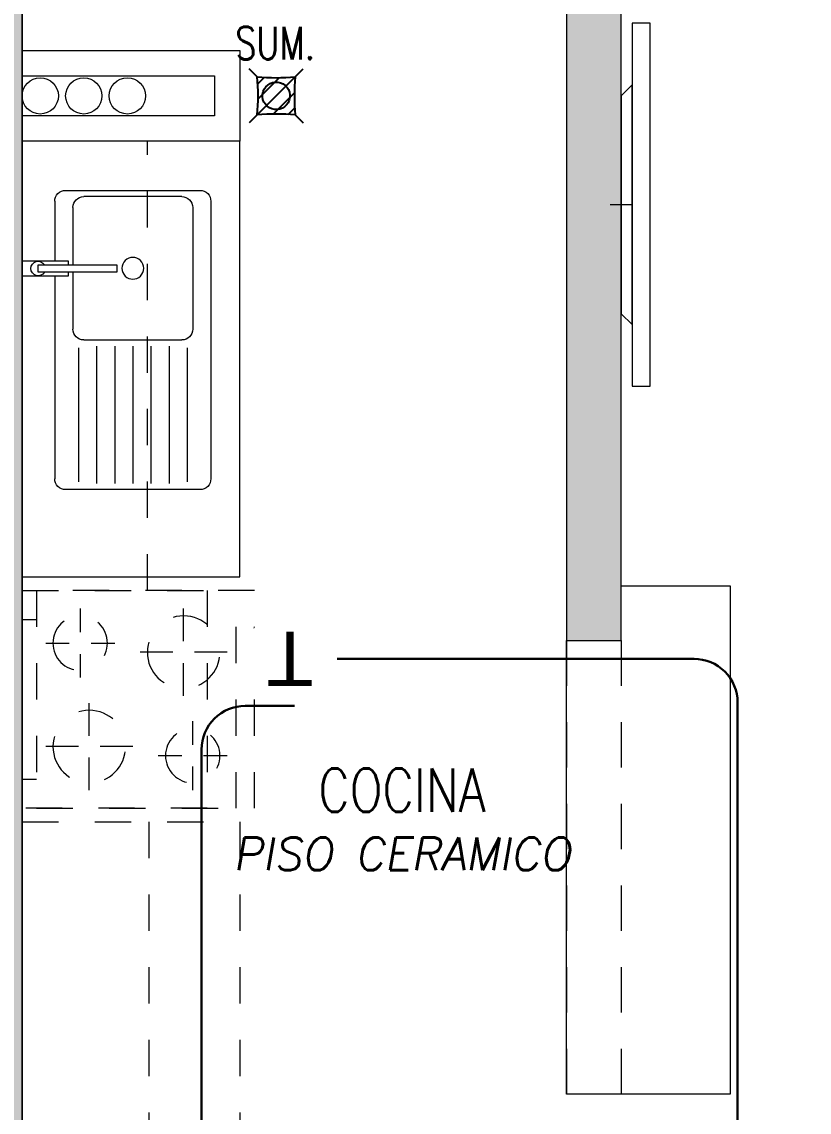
# Model space of a CAD drawing. Header units: millimetres. Extents: x -3 to 53, y -110 to 39.
# Drawn here: x 10.499 to 12.668, y -20.707 to -17.703 of the extents above; entities that cross this region are included whole.
import ezdxf
from ezdxf.enums import TextEntityAlignment as Align

# ---------------------------------------------------------------- set-up
doc = ezdxf.new("R2010")
doc.units = ezdxf.units.MM
doc.set_wipeout_variables(frame=1)
doc.linetypes.add('HIDDEN2', pattern=[0.1875, 0.125, -0.0625])
for name, color, linetype in [('A-COCINAS-LAV', 8, 'Continuous'), ('A-EST HATCH', 8, 'Continuous'), ('A-EST PLACAS', 8, 'Continuous'), ('A-EST VIGAS', 8, 'HIDDEN2'), ('A-MURO BAJO', 8, 'Continuous'), ('A-PROYECCIONES', 8, 'HIDDEN2'), ('A-TEXTO-ACABADO PISO', 8, 'Continuous'), ('A-TEXTO-INDICACIONES', 8, 'Continuous'), ('DLP_MOBILIARIO', 8, 'Continuous'), ('DLP_TEXTO AMBIENTE', 8, 'Continuous')]:
    doc.layers.add(name, color=color, linetype=linetype)
for name, color, linetype, lineweight in [('A-MUROS', 8, 'Continuous', 30), ('MQ.CANALI DYA', 3, 'LINEAPERPEN', 30), ('MQ_DETECTOR TEMPERATURA', 5, 'Continuous', 50)]:
    doc.layers.add(name, color=color, linetype=linetype, lineweight=lineweight)
doc.styles.add('ROMANS', font='ROMANS.shx', dxfattribs={"oblique": 10})
doc.styles.get("Standard").update_dxf_attribs({"font": 'arial.ttf'})
doc.linetypes.add('LINEAPERPEN', pattern='A,0.75,-0.2,["I",Standard,S=0.12,R=0.09,X=0,Y=-0.06],-0.25', length=1.2)

# ---------------------------------------------------------------- blocks, each defined once
blk = doc.blocks.new('TERMOSTA ADOSADO FCR 1 EN 75')
at = {"ltscale": 0.5}
blk.add_wipeout([(0.13, 0), (0.13, 0.0016), (0.13, 0.0033), (0.1299, 0.0049), (0.1298, 0.0065), (0.1297, 0.0082), (0.1296, 0.0098), (0.1295, 0.0114), (0.1293, 0.013), (0.1292, 0.0147), (0.129, 0.0163), (0.1288, 0.0179), (0.1285, 0.0195), (0.1283, 0.0211), (0.128, 0.0228), (0.1277, 0.0244), (0.1274, 0.026), (0.127, 0.0276), (0.1267, 0.0292), (0.1263, 0.0307), (0.1259, 0.0323), (0.1255, 0.0339), (0.1251, 0.0355), (0.1246, 0.0371), (0.1241, 0.0386), (0.1236, 0.0402), (0.1231, 0.0417), (0.1226, 0.0433), (0.122, 0.0448), (0.1215, 0.0463), (0.1209, 0.0479), (0.1203, 0.0494), (0.1196, 0.0509), (0.119, 0.0524), (0.1183, 0.0539), (0.1176, 0.0554), (0.1169, 0.0568), (0.1162, 0.0583), (0.1155, 0.0597), (0.1147, 0.0612), (0.1139, 0.0626), (0.1131, 0.0641), (0.1123, 0.0655), (0.1115, 0.0669), (0.1106, 0.0683), (0.1098, 0.0697), (0.1089, 0.071), (0.108, 0.0724), (0.1071, 0.0737), (0.1061, 0.0751), (0.1052, 0.0764), (0.1042, 0.0777), (0.1032, 0.079), (0.1022, 0.0803), (0.1012, 0.0816), (0.1002, 0.0829), (0.0991, 0.0841), (0.0981, 0.0854), (0.097, 0.0866), (0.0959, 0.0878), (0.0948, 0.089), (0.0936, 0.0902), (0.0925, 0.0913), (0.0913, 0.0925), (0.0902, 0.0936), (0.089, 0.0948), (0.0878, 0.0959), (0.0866, 0.097), (0.0854, 0.0981), (0.0841, 0.0991), (0.0829, 0.1002), (0.0816, 0.1012), (0.0803, 0.1022), (0.079, 0.1032), (0.0777, 0.1042), (0.0764, 0.1052), (0.0751, 0.1061), (0.0737, 0.1071), (0.0724, 0.108), (0.071, 0.1089), (0.0697, 0.1098), (0.0683, 0.1106), (0.0669, 0.1115), (0.0655, 0.1123), (0.0641, 0.1131), (0.0626, 0.1139), (0.0612, 0.1147), (0.0597, 0.1155), (0.0583, 0.1162), (0.0568, 0.1169), (0.0554, 0.1176), (0.0539, 0.1183), (0.0524, 0.119), (0.0509, 0.1196), (0.0494, 0.1203), (0.0479, 0.1209), (0.0463, 0.1215), (0.0448, 0.122), (0.0433, 0.1226), (0.0417, 0.1231), (0.0402, 0.1236), (0.0386, 0.1241), (0.0371, 0.1246), (0.0355, 0.1251), (0.0339, 0.1255), (0.0323, 0.1259), (0.0307, 0.1263), (0.0292, 0.1267), (0.0276, 0.127), (0.026, 0.1274), (0.0244, 0.1277), (0.0228, 0.128), (0.0211, 0.1283), (0.0195, 0.1285), (0.0179, 0.1288), (0.0163, 0.129), (0.0147, 0.1292), (0.013, 0.1293), (0.0114, 0.1295), (0.0098, 0.1296), (0.0082, 0.1297), (0.0065, 0.1298), (0.0049, 0.1299), (0.0033, 0.13), (0.0016, 0.13), (0, 0.13), (-0.0016, 0.13), (-0.0033, 0.13), (-0.0049, 0.1299), (-0.0065, 0.1298), (-0.0082, 0.1297), (-0.0098, 0.1296), (-0.0114, 0.1295), (-0.013, 0.1293), (-0.0147, 0.1292), (-0.0163, 0.129), (-0.0179, 0.1288), (-0.0195, 0.1285), (-0.0211, 0.1283), (-0.0228, 0.128), (-0.0244, 0.1277), (-0.026, 0.1274), (-0.0276, 0.127), (-0.0292, 0.1267), (-0.0307, 0.1263), (-0.0323, 0.1259), (-0.0339, 0.1255), (-0.0355, 0.1251), (-0.0371, 0.1246), (-0.0386, 0.1241), (-0.0402, 0.1236), (-0.0417, 0.1231), (-0.0433, 0.1226), (-0.0448, 0.122), (-0.0463, 0.1215), (-0.0479, 0.1209), (-0.0494, 0.1203), (-0.0509, 0.1196), (-0.0524, 0.119), (-0.0539, 0.1183), (-0.0554, 0.1176), (-0.0568, 0.1169), (-0.0583, 0.1162), (-0.0597, 0.1155), (-0.0612, 0.1147), (-0.0626, 0.1139), (-0.0641, 0.1131), (-0.0655, 0.1123), (-0.0669, 0.1115), (-0.0683, 0.1106), (-0.0697, 0.1098), (-0.071, 0.1089), (-0.0724, 0.108), (-0.0737, 0.1071), (-0.0751, 0.1061), (-0.0764, 0.1052), (-0.0777, 0.1042), (-0.079, 0.1032), (-0.0803, 0.1022), (-0.0816, 0.1012), (-0.0829, 0.1002), (-0.0841, 0.0991), (-0.0854, 0.0981), (-0.0866, 0.097), (-0.0878, 0.0959), (-0.089, 0.0948), (-0.0902, 0.0936), (-0.0913, 0.0925), (-0.0925, 0.0913), (-0.0936, 0.0902), (-0.0948, 0.089), (-0.0959, 0.0878), (-0.097, 0.0866), (-0.0981, 0.0854), (-0.0991, 0.0841), (-0.1002, 0.0829), (-0.1012, 0.0816), (-0.1022, 0.0803), (-0.1032, 0.079), (-0.1042, 0.0777), (-0.1052, 0.0764), (-0.1061, 0.0751), (-0.1071, 0.0737), (-0.108, 0.0724), (-0.1089, 0.071), (-0.1098, 0.0697), (-0.1106, 0.0683), (-0.1115, 0.0669), (-0.1123, 0.0655), (-0.1131, 0.0641), (-0.1139, 0.0626), (-0.1147, 0.0612), (-0.1155, 0.0597), (-0.1162, 0.0583), (-0.1169, 0.0568), (-0.1176, 0.0554), (-0.1183, 0.0539), (-0.119, 0.0524), (-0.1196, 0.0509), (-0.1203, 0.0494), (-0.1209, 0.0479), (-0.1215, 0.0463), (-0.122, 0.0448), (-0.1226, 0.0433), (-0.1231, 0.0417), (-0.1236, 0.0402), (-0.1241, 0.0386), (-0.1246, 0.0371), (-0.1251, 0.0355), (-0.1255, 0.0339), (-0.1259, 0.0323), (-0.1263, 0.0307), (-0.1267, 0.0292), (-0.127, 0.0276), (-0.1274, 0.026), (-0.1277, 0.0244), (-0.128, 0.0228), (-0.1283, 0.0211), (-0.1285, 0.0195), (-0.1288, 0.0179), (-0.129, 0.0163), (-0.1292, 0.0147), (-0.1293, 0.013), (-0.1295, 0.0114), (-0.1296, 0.0098), (-0.1297, 0.0082), (-0.1298, 0.0065), (-0.1299, 0.0049), (-0.13, 0.0033), (-0.13, 0.0016), (-0.13, 0), (-0.13, -0.0016), (-0.13, -0.0033), (-0.1299, -0.0049), (-0.1298, -0.0065), (-0.1297, -0.0082), (-0.1296, -0.0098), (-0.1295, -0.0114), (-0.1293, -0.013), (-0.1292, -0.0147), (-0.129, -0.0163), (-0.1288, -0.0179), (-0.1285, -0.0195), (-0.1283, -0.0211), (-0.128, -0.0228), (-0.1277, -0.0244), (-0.1274, -0.026), (-0.127, -0.0276), (-0.1267, -0.0292), (-0.1263, -0.0307), (-0.1259, -0.0323), (-0.1255, -0.0339), (-0.1251, -0.0355), (-0.1246, -0.0371), (-0.1241, -0.0386), (-0.1236, -0.0402), (-0.1231, -0.0417), (-0.1226, -0.0433), (-0.122, -0.0448), (-0.1215, -0.0463), (-0.1209, -0.0479), (-0.1203, -0.0494), (-0.1196, -0.0509), (-0.119, -0.0524), (-0.1183, -0.0539), (-0.1176, -0.0554), (-0.1169, -0.0568), (-0.1162, -0.0583), (-0.1155, -0.0597), (-0.1147, -0.0612), (-0.1139, -0.0626), (-0.1131, -0.0641), (-0.1123, -0.0655), (-0.1115, -0.0669), (-0.1106, -0.0683), (-0.1098, -0.0697), (-0.1089, -0.071), (-0.108, -0.0724), (-0.1071, -0.0737), (-0.1061, -0.0751), (-0.1052, -0.0764), (-0.1042, -0.0777), (-0.1032, -0.079), (-0.1022, -0.0803), (-0.1012, -0.0816), (-0.1002, -0.0829), (-0.0991, -0.0841), (-0.0981, -0.0854), (-0.097, -0.0866), (-0.0959, -0.0878), (-0.0948, -0.089), (-0.0936, -0.0902), (-0.0925, -0.0913), (-0.0913, -0.0925), (-0.0902, -0.0936), (-0.089, -0.0948), (-0.0878, -0.0959), (-0.0866, -0.097), (-0.0854, -0.0981), (-0.0841, -0.0991), (-0.0829, -0.1002), (-0.0816, -0.1012), (-0.0803, -0.1022), (-0.079, -0.1032), (-0.0777, -0.1042), (-0.0764, -0.1052), (-0.0751, -0.1061), (-0.0737, -0.1071), (-0.0724, -0.108), (-0.071, -0.1089), (-0.0697, -0.1098), (-0.0683, -0.1106), (-0.0669, -0.1115), (-0.0655, -0.1123), (-0.0641, -0.1131), (-0.0626, -0.1139), (-0.0612, -0.1147), (-0.0597, -0.1155), (-0.0583, -0.1162), (-0.0568, -0.1169), (-0.0554, -0.1176), (-0.0539, -0.1183), (-0.0524, -0.119), (-0.0509, -0.1196), (-0.0494, -0.1203), (-0.0479, -0.1209), (-0.0463, -0.1215), (-0.0448, -0.122), (-0.0433, -0.1226), (-0.0417, -0.1231), (-0.0402, -0.1236), (-0.0386, -0.1241), (-0.0371, -0.1246), (-0.0355, -0.1251), (-0.0339, -0.1255), (-0.0323, -0.1259), (-0.0307, -0.1263), (-0.0292, -0.1267), (-0.0276, -0.127), (-0.026, -0.1274), (-0.0244, -0.1277), (-0.0228, -0.128), (-0.0211, -0.1283), (-0.0195, -0.1285), (-0.0179, -0.1288), (-0.0163, -0.129), (-0.0147, -0.1292), (-0.013, -0.1293), (-0.0114, -0.1295), (-0.0098, -0.1296), (-0.0082, -0.1297), (-0.0065, -0.1298), (-0.0049, -0.1299), (-0.0033, -0.13), (-0.0016, -0.13), (0, -0.13), (0.0016, -0.13), (0.0033, -0.13), (0.0049, -0.1299), (0.0065, -0.1298), (0.0082, -0.1297), (0.0098, -0.1296), (0.0114, -0.1295), (0.013, -0.1293), (0.0147, -0.1292), (0.0163, -0.129), (0.0179, -0.1288), (0.0195, -0.1285), (0.0211, -0.1283), (0.0228, -0.128), (0.0244, -0.1277), (0.026, -0.1274), (0.0276, -0.127), (0.0292, -0.1267), (0.0307, -0.1263), (0.0323, -0.1259), (0.0339, -0.1255), (0.0355, -0.1251), (0.0371, -0.1246), (0.0386, -0.1241), (0.0402, -0.1236), (0.0417, -0.1231), (0.0433, -0.1226), (0.0448, -0.122), (0.0463, -0.1215), (0.0479, -0.1209), (0.0494, -0.1203), (0.0509, -0.1196), (0.0524, -0.119), (0.0539, -0.1183), (0.0554, -0.1176), (0.0568, -0.1169), (0.0583, -0.1162), (0.0597, -0.1155), (0.0612, -0.1147), (0.0626, -0.1139), (0.0641, -0.1131), (0.0655, -0.1123), (0.0669, -0.1115), (0.0683, -0.1106), (0.0697, -0.1098), (0.071, -0.1089), (0.0724, -0.108), (0.0737, -0.1071), (0.0751, -0.1061), (0.0764, -0.1052), (0.0777, -0.1042), (0.079, -0.1032), (0.0803, -0.1022), (0.0816, -0.1012), (0.0829, -0.1002), (0.0841, -0.0991), (0.0854, -0.0981), (0.0866, -0.097), (0.0878, -0.0959), (0.089, -0.0948), (0.0902, -0.0936), (0.0913, -0.0925), (0.0925, -0.0913), (0.0936, -0.0902), (0.0948, -0.089), (0.0959, -0.0878), (0.097, -0.0866), (0.0981, -0.0854), (0.0991, -0.0841), (0.1002, -0.0829), (0.1012, -0.0816), (0.1022, -0.0803), (0.1032, -0.079), (0.1042, -0.0777), (0.1052, -0.0764), (0.1061, -0.0751), (0.1071, -0.0737), (0.108, -0.0724), (0.1089, -0.071), (0.1098, -0.0697), (0.1106, -0.0683), (0.1115, -0.0669), (0.1123, -0.0655), (0.1131, -0.0641), (0.1139, -0.0626), (0.1147, -0.0612), (0.1155, -0.0597), (0.1162, -0.0583), (0.1169, -0.0568), (0.1176, -0.0554), (0.1183, -0.0539), (0.119, -0.0524), (0.1196, -0.0509), (0.1203, -0.0494), (0.1209, -0.0479), (0.1215, -0.0463), (0.122, -0.0448), (0.1226, -0.0433), (0.1231, -0.0417), (0.1236, -0.0402), (0.1241, -0.0386), (0.1246, -0.0371), (0.1251, -0.0355), (0.1255, -0.0339), (0.1259, -0.0323), (0.1263, -0.0307), (0.1267, -0.0292), (0.127, -0.0276), (0.1274, -0.026), (0.1277, -0.0244), (0.128, -0.0228), (0.1283, -0.0211), (0.1285, -0.0195), (0.1288, -0.0179), (0.129, -0.0163), (0.1292, -0.0147), (0.1293, -0.013), (0.1295, -0.0114), (0.1296, -0.0098), (0.1297, -0.0082), (0.1298, -0.0065), (0.1299, -0.0049), (0.13, -0.0033), (0.13, -0.0016)], dxfattribs=at).dxf.layer = 'MQ_DETECTOR TEMPERATURA'
at = {"layer": 'MQ_DETECTOR TEMPERATURA', "ltscale": 0.5}
blk.add_text('T', height=0.15, dxfattribs=at).set_placement((0, 0), align=Align.MIDDLE_CENTER)
blk = doc.blocks.new('DETECTORES2 TORRE')
at = {"layer": 'MQ_DETECTOR TEMPERATURA', "ltscale": 0.5}
blk.add_blockref('TERMOSTA ADOSADO FCR 1 EN 75', (2.3872, -2.1743, 0), dxfattribs=at)
at = {"layer": 'MQ.CANALI DYA', "elevation": 0}
blk.add_lwpolyline([(2.3991, -2.0449), (2.2638, -2.0449, -0.414214), (2.1438, -1.9249), (2.1438, 1.3596)], format="xyb", dxfattribs=at)
at = {"layer": 'MQ.CANALI DYA'}
blk.add_lwpolyline([(3.62, 0.0251), (3.62, -2.0543, -0.414214), (3.5, -2.1743), (2.5172, -2.1743)], format="xyb", dxfattribs=at)
blk = doc.blocks.new('EST.P10')
at = {"layer": 'A-EST HATCH', "lineweight": 0}
h = blk.add_hatch(color=8, dxfattribs=at)
h.dxf.hatch_style = 1
h.paths.add_polyline_path([(10.5, -2.74), (10.5, 3.325), (12.15, 3.325), (12.15, 3.525), (10.35, 3.525), (10.35, 2.65), (8.85, 2.65), (8.85, 3.15), (8.7, 3.15), (8.7, 2.45), (10.35, 2.45), (10.35, -2.74)])
h.paths.add_polyline_path([(31.6, 7.325), (30, 7.325), (30, 10.425), (31.2, 10.425), (31.2, 10.575), (29.85, 10.575), (29.85, 7.175), (31.6, 7.175)])
h.paths.add_polyline_path([(32.4, 10.575), (32.55, 10.575), (32.55, 7.175), (32.4, 7.175)])
h.paths.add_polyline_path([(37.9, 11.05), (38.2, 11.05), (38.2, 10.9), (38.05, 10.9), (38.05, 7.825), (37.9, 7.825)])
h.paths.add_polyline_path([(34.95, 10.425), (34.95, 7.325), (33.35, 7.325), (33.35, 7.175), (35.1, 7.175), (35.1, 10.575), (33.75, 10.575), (33.75, 10.425)])
h.paths.add_polyline_path([(44.2, 10.9), (44.8, 10.9), (44.8, 11.05), (44.05, 11.05), (44.05, 7.65), (45.2, 7.65), (45.2, 7.8), (44.2, 7.8)])
h.paths.add_polyline_path([(46, 11.05), (46, 7.65), (46.15, 7.65), (46.15, 11.05)])
h.paths.add_polyline_path([(46.95, 7.8), (48.55, 7.8), (48.55, 10.9), (47.35, 10.9), (47.35, 11.05), (48.7, 11.05), (48.7, 7.65), (46.95, 7.65)])
h.paths.add_polyline_path([(44.2, -2.65), (44.8, -2.65), (44.8, -2.8), (44.05, -2.8), (44.05, 0.6), (45.2, 0.6), (45.2, 0.45), (44.2, 0.45)])
h.paths.add_polyline_path([(46, -2.8), (46, 0.6), (46.15, 0.6), (46.15, -2.8)])
h.paths.add_polyline_path([(46.95, 0.45), (48.55, 0.45), (48.55, -2.65), (47.35, -2.65), (47.35, -2.8), (48.7, -2.8), (48.7, 0.6), (46.95, 0.6)])
h.paths.add_polyline_path([(41.35, -0.35), (41.2, -0.35), (41.2, -2.65), (41.05, -2.65), (41.05, -2.8), (41.35, -2.8)])
h.paths.add_polyline_path([(31.6, 0.925), (30, 0.925), (30, -2.175), (31.2, -2.175), (31.2, -2.325), (29.85, -2.325), (29.85, 1.075), (31.6, 1.075)])
h.paths.add_polyline_path([(32.4, -2.325), (32.55, -2.325), (32.55, 1.075), (32.4, 1.075)])
h.paths.add_polyline_path([(37.9, -2.8), (38.2, -2.8), (38.2, -2.65), (38.05, -2.65), (38.05, 0.425), (37.9, 0.425)])
h.paths.add_polyline_path([(34.95, -2.175), (34.95, 0.925), (33.35, 0.925), (33.35, 1.075), (35.1, 1.075), (35.1, -2.325), (33.75, -2.325), (33.75, -2.175)])
h.paths.add_polyline_path([(18.45, 7.325), (20.05, 7.325), (20.05, 10.425), (18.85, 10.425), (18.85, 10.575), (20.2, 10.575), (20.2, 7.175), (18.45, 7.175)])
h.paths.add_polyline_path([(17.65, 10.575), (17.5, 10.575), (17.5, 7.175), (17.65, 7.175)])
h.paths.add_polyline_path([(11.85, 11.05), (11.85, 10.9), (12, 10.9), (12, 7.825), (12.15, 7.825), (12.15, 11.05)])
h.paths.add_polyline_path([(22.45, 4.725), (13.05, 4.725), (13.05, 4.875), (16.6, 4.875), (16.6, 6.275), (16.8, 6.275), (16.8, 4.875), (19.7, 4.875), (19.7, 6.275), (19.85, 6.275), (19.85, 4.875), (22.25, 4.875), (22.25, 6.125), (20.6, 6.125), (20.6, 6.275), (22.875, 6.275), (22.875, 6.125), (22.45, 6.125)])
h.paths.add_polyline_path([(15.1, 10.425), (15.1, 7.325), (16.7, 7.325), (16.7, 7.175), (14.95, 7.175), (14.95, 10.575), (16.3, 10.575), (16.3, 10.425)])
h.paths.add_polyline_path([(10.35, 5.8), (8.7, 5.8), (8.7, 5.1), (8.85, 5.1), (8.85, 5.6), (10.35, 5.6), (10.35, 4.725), (12.15, 4.725), (12.15, 4.925), (10.5, 4.925), (10.5, 10.99), (10.35, 10.99)])
h.paths.add_polyline_path([(5.85, 10.9), (5.25, 10.9), (5.25, 11.05), (6, 11.05), (6, 7.65), (4.85, 7.65), (4.85, 7.8), (5.85, 7.8)])
h.paths.add_polyline_path([(4.05, 11.05), (4.05, 7.65), (3.9, 7.65), (3.9, 11.05)])
h.paths.add_polyline_path([(3.1, 7.8), (1.5, 7.8), (1.5, 10.9), (2.7, 10.9), (2.7, 11.05), (1.35, 11.05), (1.35, 7.65), (3.1, 7.65)])
h.paths.add_polyline_path([(4.05, -2.8), (4.05, 0.6), (3.9, 0.6), (3.9, -2.8)])
h.paths.add_polyline_path([(3.1, 0.45), (1.5, 0.45), (1.5, -2.65), (2.7, -2.65), (2.7, -2.8), (1.35, -2.8), (1.35, 0.6), (3.1, 0.6)])
h.paths.add_polyline_path([(8.7, -0.35), (8.85, -0.35), (8.85, -2.65), (9, -2.65), (9, -2.8), (8.7, -2.8)])
h.paths.add_polyline_path([(18.45, 0.925), (20.05, 0.925), (20.05, -2.175), (18.85, -2.175), (18.85, -2.325), (20.2, -2.325), (20.2, 1.075), (18.45, 1.075)])
h.paths.add_polyline_path([(17.65, -2.325), (17.5, -2.325), (17.5, 1.075), (17.65, 1.075)])
h.paths.add_polyline_path([(12.15, -2.8), (11.85, -2.8), (11.85, -2.65), (12, -2.65), (12, 0.425), (12.15, 0.425)])
h.paths.add_polyline_path([(15.1, -2.175), (15.1, 0.925), (16.7, 0.925), (16.7, 1.075), (14.95, 1.075), (14.95, -2.325), (16.3, -2.325), (16.3, -2.175)])
h.paths.add_polyline_path([(39.7, 3.525), (37.9, 3.525), (37.9, 3.375), (39.55, 3.375), (39.55, -2.74), (39.7, -2.74), (39.7, 2.5), (41.35, 2.5), (41.35, 3.15), (41.2, 3.15), (41.2, 2.65), (39.7, 2.65)])
h.paths.add_polyline_path([(6, -2.8), (6, 0.6), (4.85, 0.6), (4.85, 0.45), (5.85, 0.45), (5.85, -2.65), (5.25, -2.65), (5.25, -2.8)])
h.paths.add_polyline_path([(3.0968, 5.55), (2.95, 5.55), (2.95, 6.75), (5.1, 6.75), (5.1, 6.6), (4.65, 6.6), (4.65, 5), (4.45, 5), (4.45, 6.6), (3.1, 6.6), (3.1, 5.55)], flags=17)
h.paths.add_polyline_path([(3.0968, 2.7), (2.95, 2.7), (2.95, 1.5), (5.1, 1.5), (5.1, 1.65), (4.65, 1.65), (4.65, 3.25), (4.45, 3.25), (4.45, 1.65), (3.1, 1.65), (3.1, 2.7)], flags=17)
h.paths.add_polyline_path([(8.8501, 4.2), (6, 4.2), (6, 6.75), (5.85, 6.75), (5.85, 4.2), (3.1, 4.2), (3.1, 4.8), (2.95, 4.8), (2.95, 4.2), (0.15, 4.2), (0.15, 8.25), (0, 8.25), (0, 0), (0.15, 0), (0.15, 4.05), (2.95, 4.05), (2.95, 3.45), (3.1, 3.45), (3.1, 4.05), (5.85, 4.05), (5.85, 1.5), (6, 1.5), (6, 4.05), (8.8501, 4.05)])
h.paths.add_polyline_path([(8.7, 11.05), (8.7, 8.6), (8.85, 8.6), (8.85, 10.9), (9, 10.9), (9, 11.05)])
h.paths.add_polyline_path([(22.9, 4.725), (25, 4.725), (25, 4.875), (23.05, 4.875), (23.05, 8.575), (25, 8.575), (25, 8.725), (23.05, 8.725), (23.05, 10.575), (22.2, 10.575), (22.2, 10.425), (22.9, 10.425)])
h.paths.add_polyline_path([(39.7, 10.99), (39.7, 5.75), (41.35, 5.75), (41.35, 5.1), (41.2, 5.1), (41.2, 5.6), (39.7, 5.6), (39.7, 4.725), (37.9, 4.725), (37.9, 4.875), (39.55, 4.875), (39.55, 10.99)])
h.paths.add_polyline_path([(47.1, 4.2), (49.9, 4.2), (49.9, 8.25), (50.05, 8.25), (50.05, 0), (49.9, 0), (49.9, 4.05), (47.1, 4.05), (47.1, 3.45), (46.95, 3.45), (46.95, 4.05), (44.2, 4.05), (44.2, 1.5), (44.05, 1.5), (44.05, 4.05), (41.1999, 4.05), (41.1999, 4.2), (44.05, 4.2), (44.05, 6.75), (44.2, 6.75), (44.2, 4.2), (46.95, 4.2), (46.95, 4.8), (47.1, 4.8)])
h.paths.add_polyline_path([(41.35, 11.05), (41.05, 11.05), (41.05, 10.9), (41.2, 10.9), (41.2, 8.6), (41.35, 8.6)])
h.paths.add_polyline_path([(46.9532, 5.55), (47.1, 5.55), (47.1, 6.75), (44.95, 6.75), (44.95, 6.6), (45.4, 6.6), (45.4, 5), (45.6, 5), (45.6, 6.6), (46.95, 6.6), (46.95, 5.55)], flags=17)
h.paths.add_polyline_path([(46.9532, 2.7), (47.1, 2.7), (47.1, 1.5), (44.95, 1.5), (44.95, 1.65), (45.4, 1.65), (45.4, 3.25), (45.6, 3.25), (45.6, 1.65), (46.95, 1.65), (46.95, 2.7)], flags=17)
h.paths.add_polyline_path([(26.7, 4.725), (26.85, 4.725), (26.85, 8.725), (26.7, 8.725)])
h.paths.add_polyline_path([(27.15, 10.425), (27.85, 10.425), (27.85, 10.575), (27, 10.575), (27, 4.725), (27.15, 4.725)])
h.paths.add_polyline_path([(27.6, 6.125), (27.6, 4.725), (37, 4.725), (37, 4.875), (33.45, 4.875), (33.45, 6.275), (33.25, 6.275), (33.25, 4.875), (30.35, 4.875), (30.35, 6.275), (30.2, 6.275), (30.2, 4.875), (27.8, 4.875), (27.8, 6.125), (29.45, 6.125), (29.45, 6.275), (27.175, 6.275), (27.175, 6.125)])
h.paths.add_polyline_path([(21.05, 1.975), (21.05, 2.125), (22.85, 2.125), (22.85, 3.375), (20.3, 3.375), (20.3, 1.975), (20.15, 1.975), (20.15, 3.375), (16.8, 3.375), (16.8, 1.975), (16.6, 1.975), (16.6, 3.375), (13.05, 3.375), (13.05, 3.525), (23.05, 3.525), (23.05, 1.975)])
h.paths.add_polyline_path([(23.05, 1.95), (23.05, -1.775), (26.7, -1.775), (26.7, 0.875), (24.35, 0.875), (24.35, 1.425), (24.05, 1.425), (24.05, 1.575), (24.5, 1.575), (24.5, 1.025), (26.7, 1.025), (26.7, 3.375), (24.05, 3.375), (24.05, 3.525), (26.85, 3.525), (26.85, -1.925), (23.05, -1.925), (23.05, -2.325), (22.2, -2.325), (22.2, -2.175), (22.9, -2.175), (22.9, 1.95)])
h.paths.add_polyline_path([(29, 1.975), (29, 2.125), (27.2, 2.125), (27.2, 3.375), (29.75, 3.375), (29.75, 1.975), (29.9, 1.975), (29.9, 3.375), (33.25, 3.375), (33.25, 1.975), (33.45, 1.975), (33.45, 3.375), (37, 3.375), (37, 3.525), (27, 3.525), (27, 1.975)])
h.paths.add_polyline_path([(27, 1.95), (27, -2.325), (27.85, -2.325), (27.85, -2.175), (27.15, -2.175), (27.15, 1.95)])
at = {"layer": 'A-EST PLACAS', "color": 8, "lineweight": 0}
for points in [[(11.85, 11.05), (11.85, 10.9), (12, 10.9), (12, 7.825), (12.15, 7.825), (12.15, 11.05)], [(10.35, 5.8), (8.7, 5.8), (8.7, 5.1), (8.85, 5.1), (8.85, 5.6), (10.35, 5.6), (10.35, 4.725), (12.15, 4.725), (12.15, 4.925), (10.5, 4.925), (10.5, 10.99), (10.35, 10.99)]]:
    blk.add_lwpolyline(points, close=True, dxfattribs=at)
at = {"layer": 'A-EST VIGAS', "color": 8, "lineweight": 0}
for p, q in [((12, 7.825), (12, 4.925)), ((12.15, 7.825), (12.15, 4.925))]:
    blk.add_line(p, q, dxfattribs=at)
blk = doc.blocks.new('A$C4BFA03A9')
at = {"color": 8, "lineweight": 0}
for points in [[(0.06, -0.5), (0.11, -0.5), (0.11, 0.5), (0.06, 0.5)], [(0.03, -0.3), (0.06, -0.33), (0.06, 0.33), (0.03, 0.3)]]:
    blk.add_lwpolyline(points, close=True, dxfattribs=at)
at = {"layer": 'A-PROYECCIONES', "color": 8, "lineweight": 0, "ltscale": 0.15}
blk.add_line((0.06, 0), (0, 0), dxfattribs=at)
blk = doc.blocks.new('LAV-COC_01')
at = {"color": 8, "lineweight": 0}
for p, q in [((0.4, 0.8243, 0), (0.03, 0.8243, 0)), ((0, 0.2352, 0), (0, 0.7943, 0)), ((0.215, 0.4293), (0.215, 0.8071, 0)), ((0.265, 0.4293), (0.265, 0.8071, 0)), ((0.315, 0.4293), (0.315, 0.8071, 0)), ((0.365, 0.4334, 0), (0.365, 0.803, 0)), ((0.43, 0.03, 0), (0.43, 0.7943, 0)), ((0.35, 0.4121, 0), (0.08, 0.4121, 0)), ((0.05, 0.2252), (0.05, 0.3821, 0)), ((0.38, 0.0471, 0), (0.38, 0.3821, 0)), ((0, 0.03), (0, 0.1952, 0)), ((0.05, 0.0471, 0), (0.05, 0.2052)), ((0.03, 0), (0.4, 0, 0)), ((0.35, 0.0171, 0), (0.08, 0.0171, 0))]:
    blk.add_line(p, q, dxfattribs=at)
at = {"color": 8, "lineweight": 0, "extrusion": (-8.98137e-08, -2.25602e-18, 1)}
for p, q in [((0.065, 0.4334, 0), (0.065, 0.803, 0)), ((0.115, 0.4293, 0), (0.115, 0.8071, 0)), ((0.165, 0.4293, 0), (0.165, 0.8071, 0))]:
    blk.add_line(p, q, dxfattribs=at)
at = {"color": 8, "lineweight": 0, "extrusion": (-4.49068e-08, 3.60285e-08, 1), "elevation": 0}
for points in [[(-0.09, 0.2352), (0.0374, 0.2352), (0.0374, 0.2252)], [(0.0374, 0.2052), (0.0374, 0.1952), (-0.09, 0.1952)]]:
    blk.add_lwpolyline(points, dxfattribs=at)
blk.add_lwpolyline([(-0.0458, 0.2052), (0.1708, 0.2052), (0.1708, 0.2252), (-0.0458, 0.2252)], close=True, dxfattribs=at)
at = {"color": 8, "lineweight": 0, "extrusion": (-4.49068e-08, 3.60285e-08, 1)}
blk.add_arc((-0.0458, 0.2152, 0), 0.02, 29.9997, 329.9997, dxfattribs=at)
at = {"color": 8, "lineweight": 0}
for centre, start_param, end_param in [((0.03, 0.7943, 0), -0.785398, 0.785398), ((0.4, 0.7943, 0), -2.356194, -0.785398), ((0.08, 0.3821, 0), -0.785398, 0.785398), ((0.35, 0.3821, 0), -2.356194, -0.785398), ((0.08, 0.0471, 0), 0.785398, 2.356194), ((0.35, 0.0471, 0), 2.356194, 3.926991), ((0.03, 0.03), 0.785398, 2.356194), ((0.4, 0.03, 0), 2.356194, 3.926991)]:
    blk.add_ellipse(centre, major_axis=(-0.0212, 0.0212), ratio=1, start_param=start_param, end_param=end_param, dxfattribs=at)
blk.add_ellipse((0.215, 0.2146, 0), major_axis=(-0.0212, 0.0212), ratio=1, dxfattribs=at)
blk = doc.blocks.new('A$C33FC7C8B')
at = {"color": 8, "lineweight": 0, "ltscale": 0.5}
for p, q in [((0.08, 0.64, -0.0001), (0.52, 0.64, 0.0001)), ((0.08, 0.64, -0.0001), (0.08, 0.6, -0.0001)), ((0.52, 0.64, 0.0001), (0.52, 0.6, 0.0001)), ((0, 0, -0.0001), (0, 0.6, -0.0001)), ((0, 0.6, -0.0001), (0.6, 0.6, 0.0001)), ((0.145, 0.575, -0.0001), (0.145, 0.51, -0.0001)), ((0.43, 0.485, 0.0001), (0.43, 0.575, 0.0001)), ((0.6, 0.6, 0.0001), (0.6, 0, 0.0001)), ((0.05, 0.48, -0.0001), (0.115, 0.48, -0.0001)), ((0.175, 0.48, -0.0001), (0.24, 0.48, 0)), ((0.4, 0.455, 0), (0.31, 0.455, 0)), ((0.55, 0.455, 0.0001), (0.46, 0.455, 0.0001)), ((0.145, 0.45, -0.0001), (0.145, 0.385, -0.0001)), ((0.43, 0.335, 0.0001), (0.43, 0.425, 0.0001)), ((0.17, 0.225, -0.0001), (0.17, 0.315, -0.0001)), ((0.455, 0.2, 0.0001), (0.455, 0.265, 0.0001)), ((0.14, 0.195, -0.0001), (0.05, 0.195, -0.0001)), ((0.29, 0.195, 0), (0.2, 0.195, 0)), ((0.17, 0.075, -0.0001), (0.17, 0.165, -0.0001)), ((0.425, 0.17, 0.0001), (0.36, 0.17, 0)), ((0.55, 0.17, 0.0001), (0.485, 0.17, 0.0001)), ((0.455, 0.075, 0.0001), (0.455, 0.14, 0.0001)), ((0.6, 0.05, 0.0001), (0, 0.05, -0.0001)), ((0.6, 0, 0.0001), (0, 0, -0.0001))]:
    blk.add_line(p, q, dxfattribs=at)
for centre, radius in [((0.145, 0.48), 0.075), ((0.43, 0.455), 0.1), ((0.17, 0.195), 0.1), ((0.455, 0.17), 0.075)]:
    blk.add_circle(centre, radius, dxfattribs=at)
blk = doc.blocks.new('DPTO 75.2')
at = {"color": 8, "lineweight": 0}
for centre in [(-1.6, 4.6, 0), (-1.48, 4.6, 0), (-1.36, 4.6, 0)]:
    blk.add_circle(centre, 0.05, dxfattribs=at)
at = {"layer": 'A-MURO BAJO', "color": 8, "lineweight": 0}
for p, q in [((-1.05, 3.275, 0), (-1.05, 4.475, 0)), ((-1.65, 3.275, 0), (-1.05, 3.275, 0))]:
    blk.add_line(p, q, dxfattribs=at)
at = {"layer": 'A-MURO BAJO', "color": 8, "lineweight": 0, "elevation": 0}
blk.add_lwpolyline([(0, 3.25), (0.3, 3.25), (0.3, 1.85), (-0.15, 1.85), (-0.15, 3.1), (0, 3.1), (0, 3.2)], dxfattribs=at)
at = {"layer": 'A-MUROS', "color": 8, "lineweight": 0}
for p, q in [((0, 3.1, 0), (0, 6.325, 0)), ((-1.65, 6.265, 0), (-1.65, 0.2, 0)), ((-0.15, 5.875, 0), (-0.15, 3.1, 0)), ((-1.65, 4.725, 0), (-1.05, 4.725, 0)), ((-1.05, 4.725, 0), (-1.05, 4.475, 0)), ((-1.65, 4.655, 0), (-1.12, 4.655, 0)), ((-1.12, 4.655, 0), (-1.12, 4.545, 0)), ((-1.12, 4.545, 0), (-1.65, 4.545, 0)), ((-1.05, 4.475, 0), (-1.65, 4.475, 0)), ((-0.15, 3.1, 0), (0, 3.1, 0))]:
    blk.add_line(p, q, dxfattribs=at)
at = {"layer": 'A-PROYECCIONES', "color": 8, "lineweight": 0, "ltscale": 0.5}
for p, q in [((-1.305, 3.2375, 0), (-1.305, 4.475, 0)), ((-1.3, 1.1, 0), (-1.3, 2.6375, 0)), ((-1.65, 2.6, 0), (-1.05, 2.6, 0)), ((-1.05, 2.6, 0), (-1.05, 1.1025, 0))]:
    blk.add_line(p, q, dxfattribs=at)
at = {"layer": 'A-PROYECCIONES', "color": 8, "lineweight": 0, "ltscale": 0.5, "elevation": 0}
blk.add_lwpolyline([(-1.14, 3.2375), (-1.14, 2.6375), (-1.65, 2.6375), (-1.65, 3.2375)], close=True, dxfattribs=at)
at = {"layer": 'A-COCINAS-LAV', "color": 8, "lineweight": 0, "extrusion": (-4.49068e-08, -3.60285e-08, -1), "zscale": -1.000000000000037, "rotation": 180}
blk.add_blockref('LAV-COC_01', (1.56, 4.3396, 0), dxfattribs=at)
at = {"layer": 'A-PROYECCIONES', "color": 8, "lineweight": 0, "ltscale": 0.5, "extrusion": (-4.40218e-06, 0.000440452, -1), "zscale": -0.9999999999999959, "rotation": 269.9999974828772}
blk.add_blockref('A$C33FC7C8B', (1.01, 3.2375, 0.0013), dxfattribs=at)
at = {"layer": 'DLP_MOBILIARIO', "color": 8, "lineweight": 0}
blk.add_blockref('A$C4BFA03A9', (-0.03, 4.3, 0), dxfattribs=at)
blk = doc.blocks.new('*U255')
at = {"color": 8}
for p, q in [((-0.0526, 0.0526), (-0.0746, 0.0746)), ((0.0526, 0.0526), (0.0746, 0.0746)), ((-0.0526, -0.0526), (0.0526, 0.0526)), ((-0.051, 0.0331), (-0.0331, 0.051)), ((-0.0501, -0.008), (0.008, 0.05)), ((-0.008, -0.05), (0.0501, 0.008)), ((-0.0526, -0.0526), (-0.0746, -0.0746)), ((0.0331, -0.051), (0.051, -0.0331)), ((0.0526, -0.0526), (0.0746, -0.0746))]:
    blk.add_line(p, q, dxfattribs=at)
for centre, major_axis, start_param, end_param in [((0, 0.5882), (0.1673, 0.5115), 3.359812, 3.55544), ((-0.5912, 0), (-0.5144, 0.1682), 3.360366, 3.554886), ((0, 0), (0.0118, 0.036), 5.813820330443059, 12.09700563762265), ((0.5912, 0), (-0.5144, 0.1682), 0.218773, 0.413293), ((0, -0.5882), (-0.5115, 0.1673), -1.352577, -1.156949)]:
    blk.add_ellipse(centre, major_axis=major_axis, ratio=1, start_param=start_param, end_param=end_param, dxfattribs=at)
at = {"layer": 'A-TEXTO-INDICACIONES', "color": 8, "style": 'ROMANS', "width": 0.75}
blk.add_text('SUM.', height=0.09, dxfattribs=at).set_placement((-0.1125, 0.1003))
blk = doc.blocks.new('IISS P10')
at = {"ltscale": 0.05}
blk.add_blockref('*U255', (9.85, -1.725), dxfattribs=at)
blk = doc.blocks.new('TEXTO AMBIENTES P10')
at = {"layer": 'A-TEXTO-ACABADO PISO', "color": 8, "lineweight": 0, "insert": (10.1962, -3.768), "char_height": 0.09, "attachment_point": 2, "style": 'ROMANS'}
blk.add_mtext_dynamic_manual_height_columns('PISO CERAMICO', width=1.20225, gutter_width=12.5, heights=[0], dxfattribs=at)
at = {"layer": 'DLP_TEXTO AMBIENTE', "color": 8, "lineweight": 0, "style": 'ROMANS', "width": 0.8}
blk.add_text('COCINA', height=0.12, dxfattribs=at).set_placement((10.1962, -3.6974, 0), align=Align.CENTER)
blk = doc.blocks.new('arq.')
at = {"layer": 'A-EST PLACAS', "color": 8}
blk.add_blockref('EST.P10', (101.2127, -25.3388), dxfattribs=at)
at = {"color": 8}
blk.add_blockref('DPTO 75.2', (113.3627, -20.6138, 0), dxfattribs=at)
blk.add_blockref('IISS P10', (102.5627, -14.2888), dxfattribs=at)
at = {"layer": 'DLP_TEXTO AMBIENTE', "color": 8}
blk.add_blockref('TEXTO AMBIENTES P10', (102.5627, -14.2888), dxfattribs=at)

msp = doc.modelspace()

# ---------------------------------------------------------------- block references
at = {"color": 7}
msp.add_blockref('arq.', (-101.2125, -1.8936), dxfattribs=at)

# ---------------------------------------------------------------- next in the draw order: block references
at = {"layer": 'MQ.CANALI DYA', "xscale": -1, "rotation": 180}
msp.add_blockref('DETECTORES2 TORRE', (8.851, -21.6325, 0), dxfattribs=at)

doc.saveas('drawing.dxf')
